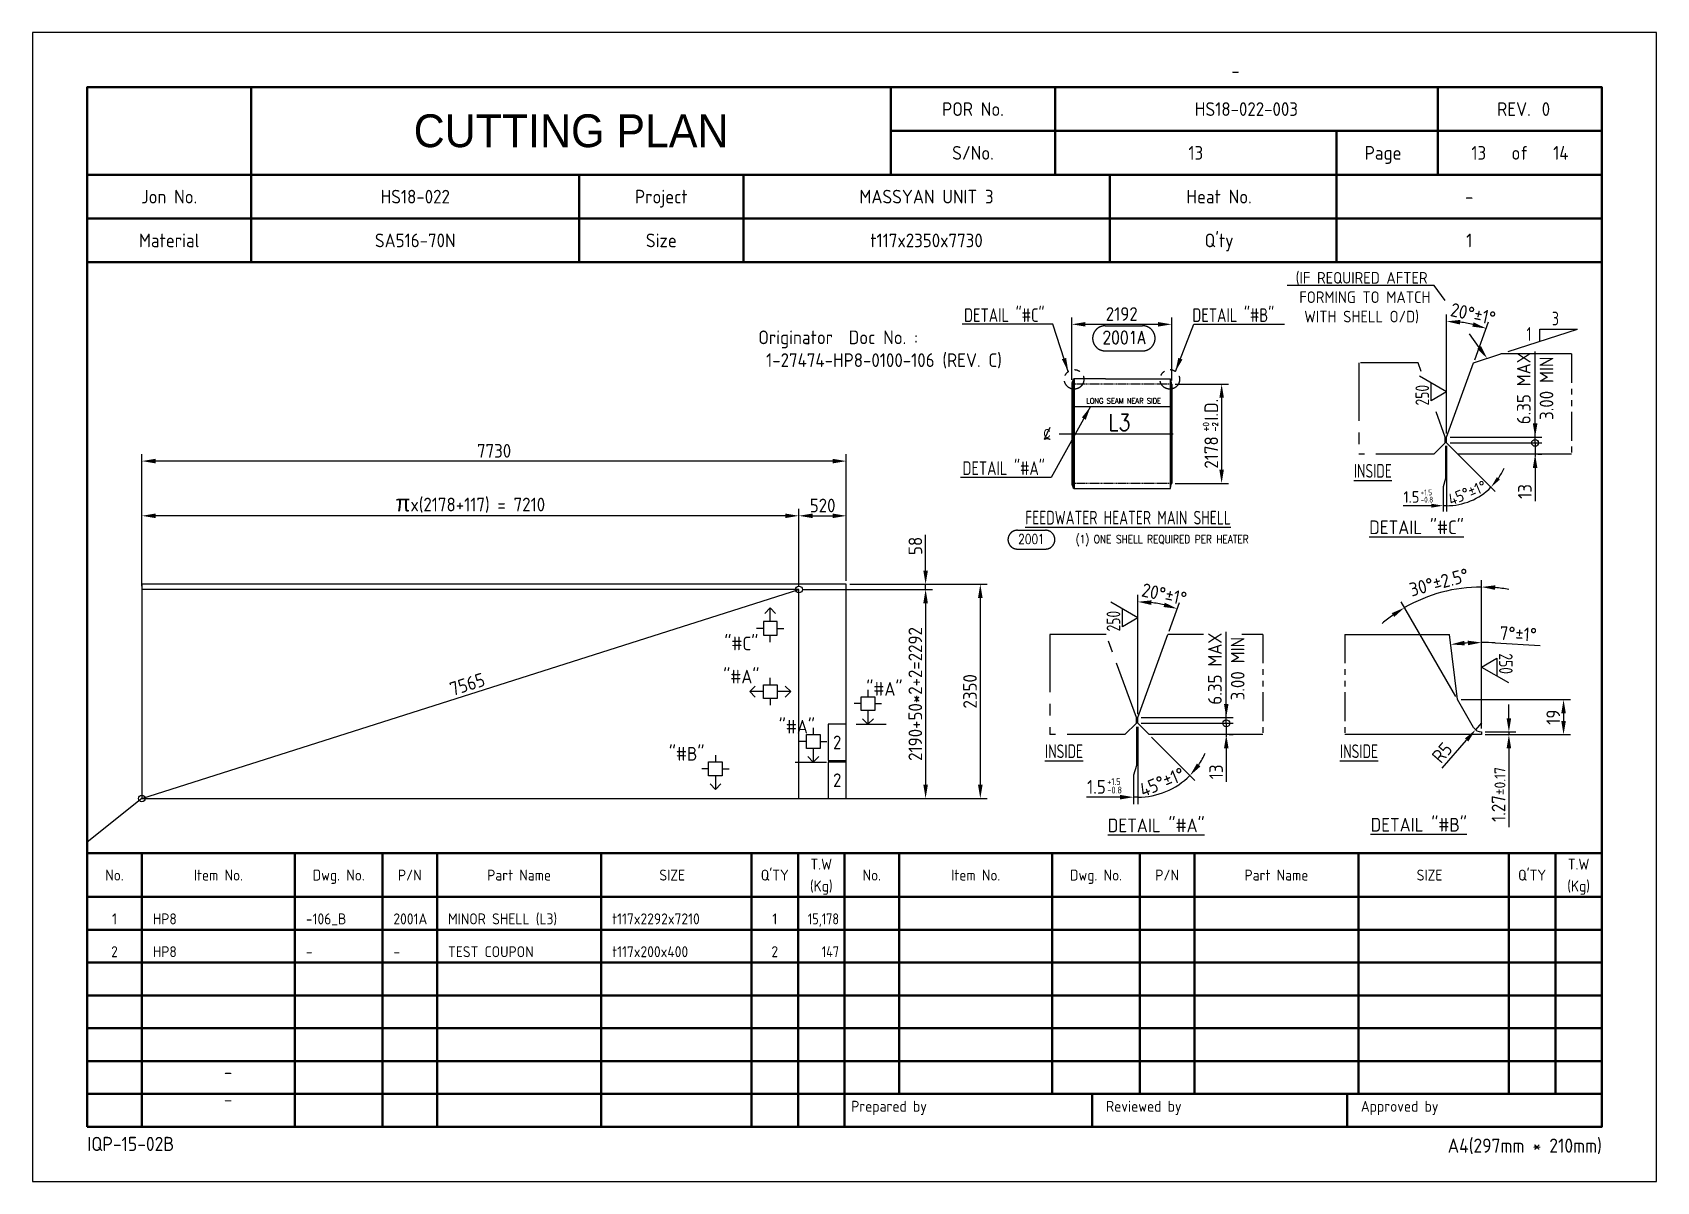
# Model space of a CAD drawing. Header units: millimetres. Extents: x -47360 to 661737, y -45870 to 354580.
# Drawn here: x 40000 to 57820, y 80000 to 92600 of the extents above; entities that cross this region are included whole.
import ezdxf
from ezdxf.enums import TextEntityAlignment as Align

# ---------------------------------------------------------------- set-up
doc = ezdxf.new("R2010")
doc.units = ezdxf.units.MM
doc.header["$LTSCALE"] = 10
for name, pattern in [('CENTER', [2, 1.25, -0.25, 0.25, -0.25]), ('CONT', [1, 1, 0]), ('DASHED', [0.75, 0.5, -0.25]), ('PHANTOM', [63.5, 31.75, -6.35, 6.35, -6.35, 6.35, -6.35])]:
    doc.linetypes.add(name, pattern=pattern)
for name, color, linetype in [('01_1  117x7209.95513998858x2292', 7, 'Continuous'), ('02_2  117x400x200', 7, 'Continuous'), ('11', 2, 'Continuous'), ('12_Ejes principales', 1, 'CENTER'), ('13', 4, 'PHANTOM'), ('14', 3, 'DASHED'), ('15', 7, 'Continuous'), ('GEN-ANN', 7, 'CONT'), ('GEN-TXT', 7, 'CONT'), ('N13_1  117x7730x2350', 7, 'Continuous'), ('T', 2, 'Continuous')]:
    doc.layers.add(name, color=color, linetype=linetype)
doc.layers.add('PAGE', color=9, linetype='Continuous', plot=False)
doc.layers.add('TITLE', color=15, linetype='Continuous', lineweight=40)
doc.styles.add('FRACTION', font='romans.shx', dxfattribs={"bigfont": 'FRACTION.shx'})
doc.styles.add('SIMPLEX', font='romans.shx', dxfattribs={"width": 0.8})
doc.styles.get("Standard").update_dxf_attribs({"font": 'isocp2.shx', "bigfont": 'whgtxt.shx'})
doc.dimstyles.new('ISO-25', dxfattribs={"dimscale": 60, "dimtxt": 2.5, "dimasz": 2.5, "dimexe": 1.25, "dimexo": 0.625, "dimtad": 1, "dimdec": 0, "dimdsep": 46, "dimtxsty": 'Standard', "dimcen": 2.5, "dimclrt": 2, "dimadec": 0, "dimazin": 0, "dimtfac": 1, "dimtdec": 0, "dimtmove": 0, "dimatfit": 3, "dimfxl": 1, "dimarcsym": 0})
doc.dimstyles.new('ISO-25 x2', dxfattribs={"dimscale": 60, "dimtxt": 2.5, "dimasz": 2.5, "dimexe": 1.25, "dimexo": 0.625, "dimtad": 1, "dimdec": 0, "dimlfac": 2, "dimdsep": 46, "dimtxsty": 'Standard', "dimcen": 2.5, "dimclrt": 2, "dimadec": 0, "dimazin": 0, "dimtfac": 1, "dimtdec": 0, "dimtmove": 0, "dimatfit": 3, "dimfxl": 1, "dimarcsym": 0})

# ---------------------------------------------------------------- blocks, each defined once
blk = doc.blocks.new('CP00')
at = {"layer": 'PAGE'}
blk.add_line((20, 70), (10, 62), dxfattribs=at)
blk.add_lwpolyline([(0, 0), (297, 0), (297, 210), (0, 210)], close=True, dxfattribs=at)
at = {"layer": 'TITLE'}
for p, q in [((40, 184), (40, 200)), ((157, 184), (157, 200)), ((10, 184), (287, 184)), ((10, 168), (287, 168)), ((10, 60), (287, 60)), ((148.5, 16), (287, 16))]:
    blk.add_line(p, q, dxfattribs=at)
at = {"layer": 'TITLE', "color": 8}
for p, q in [((187, 184), (187, 200)), ((257, 184), (257, 192)), ((40, 168), (40, 184)), ((130, 168), (130, 184)), ((238.5, 168), (238.5, 184)), ((10, 176), (287, 176)), ((20, 10), (20, 60)), ((48, 10), (48, 60)), ((64, 10), (64, 60)), ((74, 10), (74, 60)), ((104, 10), (104, 60)), ((131.5, 10), (131.5, 60)), ((140, 10), (140, 60)), ((158.5, 16), (158.5, 60)), ((186.5, 16), (186.5, 60)), ((202.5, 16), (202.5, 60)), ((212.5, 16), (212.5, 60)), ((242.5, 16), (242.5, 60)), ((270, 16), (270, 60)), ((278.5, 16), (278.5, 60)), ((10, 52), (287, 52)), ((10, 46), (287, 46)), ((10, 40), (287, 40)), ((10, 34), (287, 34)), ((10, 28), (287, 28)), ((10, 22), (287, 22)), ((10, 16), (148.5, 16)), ((193.8, 16), (193.8, 10)), ((240.4, 16), (240.4, 10))]:
    blk.add_line(p, q, dxfattribs=at)
at = {"layer": 'TITLE', "color": 9}
for p, q in [((257, 192), (257, 200)), ((157, 192), (287, 192)), ((238.5, 184), (238.5, 192)), ((100, 168), (100, 184)), ((197, 168), (197, 184)), ((148.5, 10), (148.5, 60))]:
    blk.add_line(p, q, dxfattribs=at)
at = {"layer": 'TITLE', "color": 15}
blk.add_lwpolyline([(10, 10), (287, 10), (287, 200), (10, 200)], close=True, dxfattribs=at)
at = {"layer": 'PAGE', "color": 2}
blk.add_attdef('ATT_NESTINGPLANNO', text='', height=2.5, dxfattribs=at).set_placement((220, 203), align=Align.MIDDLE_CENTER)
for tag, p in [('ATT_OWNERITEMNO', (35, 7.09)), ('ATT_PARTNAME', (35, 2.09))]:
    blk.add_attdef(tag, text='', height=2.5, dxfattribs=at).set_placement(p, align=Align.MIDDLE_LEFT)
at = {"layer": 'TITLE', "color": 2}
for s, height, p in [('POR No.', 2.5, (172, 196)), ('S/No.', 2.5, (172, 188)), ('Page', 2.5, (247, 188)), ('of', 2.5, (272, 188)), ('Jon No.', 2.5, (25, 180)), ('Project', 2.5, (115, 180)), ('Heat No.', 2.5, (217, 180)), ('-', 2.5, (262.75, 180)), ('Material', 2.5, (25, 172)), ('Size', 2.5, (115, 172)), ("Q'ty", 2.5, (217, 172)), ('No.', 2, (15, 56)), ('Item No.', 2, (34, 56)), ('Dwg. No.', 2, (56, 56)), ('P/N', 2, (69, 56)), ('Part Name', 2, (89, 56)), ('SIZE', 2, (117, 56)), ("Q'TY", 2, (135.75, 56)), ('T.W', 2, (144.25, 58)), ('No.', 2, (153.5, 56)), ('Item No.', 2, (172.5, 56)), ('Dwg. No.', 2, (194.5, 56)), ('P/N', 2, (207.5, 56)), ('Part Name', 2, (227.5, 56)), ('SIZE', 2, (255.5, 56)), ("Q'TY", 2, (274.25, 56)), ('T.W', 2, (282.75, 58)), ('(Kg)', 2, (144.25, 54)), ('(Kg)', 2, (282.75, 54))]:
    blk.add_text(s, height=height, dxfattribs=at).set_placement(p, align=Align.MIDDLE_CENTER)
blk.add_text('REV.', height=2.5, dxfattribs=at).set_placement((274, 196), align=Align.MIDDLE_RIGHT)
blk.add_text('0', height=2.5, dxfattribs=at).set_placement((276, 196), align=Align.MIDDLE_LEFT)
for s, height, p in [('Prepared by', 2, (149.73, 12.75)), ('Reviewed by', 2, (196.33, 12.75)), ('Approved by', 2, (242.93, 12.75)), ('IQP-15-02B', 2.594, (10, 5.57))]:
    blk.add_text(s, height=height, dxfattribs=at).set_placement(p)
blk.add_text('A4(297mm * 210mm)', height=2.5936, dxfattribs=at).set_placement((287, 5.26), align=Align.RIGHT)
at = {"layer": 'TITLE', "color": 3, "insert": (98.5, 192), "char_height": 6, "width": 59.896, "attachment_point": 5}
blk.add_mtext('{\\fHYHeadLine-Medium|b0|i0|c129|p18;CUTTING PLAN}', dxfattribs=at)
at = {"layer": 'TITLE', "color": 2}
for tag, height, p in [('ATT_PORNO', 2.5, (222, 196)), ('ATT_CUTTINGPLANNO', 2.5, (212.75, 188)), ('ATT_PAGENO', 2.5, (264.5, 188)), ('ATT_PAGESUBTOTAL', 2.5, (279.5, 188)), ('ATT_WONO', 2.5, (70, 180)), ('ATT_PROJECT', 2.5, (163.5, 180)), ('ATT_PORWEIGHT', 2, (278.5, 89)), ('ATT_NETWEIGHT', 2, (278.5, 83)), ('ATT_SAVEWEIGHT', 2, (278.5, 77)), ('ATT_SCRAPWEIGHT', 2, (278.5, 71)), ('ATT_CUTTING', 2, (278.5, 65))]:
    blk.add_attdef(tag, text='', height=height, dxfattribs=at).set_placement(p, align=Align.MIDDLE_CENTER)
at = {"layer": 'TITLE', "color": 3}
for tag, p in [('ATT_MATERIAL', (70, 172)), ('ATT_SIZE', (163.5, 172)), ('ATT_QTY', (262.75, 172))]:
    blk.add_attdef(tag, text='', height=2.5, dxfattribs=at).set_placement(p, align=Align.MIDDLE_CENTER)
blk = doc.blocks.new('*D155')
at = {"color": 0, "lineweight": -2, "transparency": 16777216}
for p, q in [((41200, 86529.5), (41200, 87375)), ((48409.95514, 86529.5), (48409.95514, 87375)), ((48259.95514, 87300), (41350, 87300))]:
    blk.add_line(p, q, dxfattribs=at)
at = {"color": 0, "transparency": 16777216}
for points in [[(41350, 87325), (41350, 87275), (41200, 87300)], [(48259.95514, 87325), (48259.95514, 87275), (48409.95514, 87300)]]:
    blk.add_solid(points, dxfattribs=at)
at = {"layer": 'Defpoints', "color": 0, "transparency": 16777216}
for p in [(41200, 87300), (41200, 86492), (48409.95514, 86492)]:
    blk.add_point(p, dxfattribs=at)
at = {"color": 2, "transparency": 16777216, "insert": (44804.97757, 87431.249985), "char_height": 150, "attachment_point": 5}
blk.add_mtext('{\\fGulim|b0|i0|c129|p50;\\H1.2x;π\\Fisocp2,whgtxt|c129;\\H0.83333x;x(2178+117) =} 7210', dxfattribs=at)
blk = doc.blocks.new('*D156')
at = {"color": 0, "lineweight": -2, "transparency": 16777216}
for p, q in [((48410, 86529), (48410, 87375)), ((48930, 86587), (48930, 87375)), ((48560, 87300), (48780, 87300))]:
    blk.add_line(p, q, dxfattribs=at)
at = {"color": 0, "transparency": 16777216}
for points in [[(48560, 87325), (48560, 87275), (48410, 87300)], [(48780, 87325), (48780, 87275), (48930, 87300)]]:
    blk.add_solid(points, dxfattribs=at)
at = {"layer": 'Defpoints', "color": 0, "transparency": 16777216}
for p in [(48930, 87300), (48410, 86492), (48930, 86550)]:
    blk.add_point(p, dxfattribs=at)
at = {"color": 2, "transparency": 16777216, "insert": (48670, 87413), "char_height": 150, "attachment_point": 5}
blk.add_mtext('520', dxfattribs=at)
blk = doc.blocks.new('*D157')
at = {"color": 0, "lineweight": -2, "transparency": 16777216}
for p, q in [((41200, 86587.5), (41200, 87975)), ((48780, 87900), (41350, 87900)), ((48930, 86587.5), (48930, 87975))]:
    blk.add_line(p, q, dxfattribs=at)
at = {"color": 0, "transparency": 16777216}
for points in [[(41350, 87925), (41350, 87875), (41200, 87900)], [(48780, 87925), (48780, 87875), (48930, 87900)]]:
    blk.add_solid(points, dxfattribs=at)
at = {"layer": 'Defpoints', "color": 0, "transparency": 16777216}
for p in [(41200, 87900), (41200, 86550), (48930, 86550)]:
    blk.add_point(p, dxfattribs=at)
at = {"color": 2, "transparency": 16777216, "insert": (45065, 88012.5), "char_height": 150, "attachment_point": 5}
blk.add_mtext('7730', dxfattribs=at)
blk = doc.blocks.new('*D158')
at = {"color": 0, "lineweight": -2, "transparency": 16777216}
for p, q in [((48447, 86492), (49875, 86492)), ((49800, 86342), (49800, 84350)), ((48447, 84200), (49875, 84200))]:
    blk.add_line(p, q, dxfattribs=at)
at = {"color": 0, "transparency": 16777216}
for points in [[(49775, 86342), (49825, 86342), (49800, 86492)], [(49775, 84350), (49825, 84350), (49800, 84200)]]:
    blk.add_solid(points, dxfattribs=at)
at = {"layer": 'Defpoints', "color": 0, "transparency": 16777216}
for p in [(48410, 86492), (48410, 84200), (49800, 84200)]:
    blk.add_point(p, dxfattribs=at)
at = {"color": 2, "transparency": 16777216, "insert": (49687, 85346), "char_height": 150, "attachment_point": 5, "rotation": 90}
blk.add_mtext('2190+50*2+2=2292', dxfattribs=at)
blk = doc.blocks.new('*D159')
at = {"color": 0, "lineweight": -2, "transparency": 16777216}
for p, q in [((49800, 86700), (49800, 87090)), ((48447.45514, 86492), (49875, 86492)), ((48967.5, 86550), (49875, 86550)), ((49800, 86492), (49800, 86550)), ((49800, 86342), (49800, 86192))]:
    blk.add_line(p, q, dxfattribs=at)
at = {"color": 0, "transparency": 16777216}
for points in [[(49775, 86700), (49825, 86700), (49800, 86550)], [(49775, 86342), (49825, 86342), (49800, 86492)]]:
    blk.add_solid(points, dxfattribs=at)
at = {"layer": 'Defpoints', "color": 0, "transparency": 16777216}
for p in [(48409.95514, 86492), (48930, 86550), (49800, 86550)]:
    blk.add_point(p, dxfattribs=at)
at = {"color": 2, "transparency": 16777216, "insert": (49687.5, 86970), "char_height": 150, "attachment_point": 5, "rotation": 90}
blk.add_mtext('58', dxfattribs=at)
blk = doc.blocks.new('*D160')
at = {"color": 0, "lineweight": -2, "transparency": 16777216}
for p, q in [((48968, 86550), (50475, 86550)), ((50400, 86400), (50400, 84350)), ((48968, 84200), (50475, 84200))]:
    blk.add_line(p, q, dxfattribs=at)
at = {"color": 0, "transparency": 16777216}
for points in [[(50375, 86400), (50425, 86400), (50400, 86550)], [(50375, 84350), (50425, 84350), (50400, 84200)]]:
    blk.add_solid(points, dxfattribs=at)
at = {"layer": 'Defpoints', "color": 0, "transparency": 16777216}
for p in [(48930, 86550), (48930, 84200), (50400, 84200)]:
    blk.add_point(p, dxfattribs=at)
at = {"color": 2, "transparency": 16777216, "insert": (50287, 85375), "char_height": 150, "attachment_point": 5, "rotation": 90}
blk.add_mtext('2350', dxfattribs=at)
blk = doc.blocks.new('_Small')
at = {"color": 0, "linetype": 'ByBlock', "lineweight": -2}
blk.add_circle((0, 0), 0.25, dxfattribs=at)
blk = doc.blocks.new('*D166')
at = {"color": 0, "lineweight": -2, "transparency": 16777216}
blk.add_line((41200, 84200), (48410, 86492), dxfattribs=at)
at = {"layer": 'Defpoints', "color": 0, "transparency": 16777216}
for p in [(48410, 86492), (48410, 86492), (41200, 84200)]:
    blk.add_point(p, dxfattribs=at)
at = {"color": 0, "lineweight": -2, "transparency": 16777216, "xscale": 150, "yscale": 150, "zscale": 150}
for p, rotation in [((48410, 86492), 17.63513756805409), ((41200, 84200), 197.6351375680541)]:
    blk.add_blockref('_Small', p, dxfattribs=dict(at, rotation=rotation))
at = {"color": 2, "transparency": 16777216, "insert": (44771, 85453), "char_height": 150, "attachment_point": 5, "rotation": 17.6351}
blk.add_mtext('7565', dxfattribs=at)
blk = doc.blocks.new('*D253')
at = {"color": 0, "lineweight": -2, "transparency": 16777216}
for p, q in [((51404, 88792), (51404, 89475)), ((52500, 88783), (52500, 89475)), ((51554, 89400), (52350, 89400))]:
    blk.add_line(p, q, dxfattribs=at)
at = {"color": 0, "transparency": 16777216}
for points in [[(51554, 89425), (51554, 89375), (51404, 89400)], [(52350, 89425), (52350, 89375), (52500, 89400)]]:
    blk.add_solid(points, dxfattribs=at)
at = {"layer": 'Defpoints', "color": 0, "transparency": 16777216}
for p in [(52500, 89400), (51404, 88754), (52500, 88745)]:
    blk.add_point(p, dxfattribs=at)
at = {"color": 2, "transparency": 16777216, "insert": (51952, 89513), "char_height": 150, "attachment_point": 5}
blk.add_mtext('2192', dxfattribs=at)
blk = doc.blocks.new('*D255')
at = {"color": 0, "lineweight": -2, "transparency": 16777216}
for p, q in [((52538, 88744), (53123, 88744)), ((53048, 88594), (53048, 87806)), ((52538, 87656), (53123, 87656))]:
    blk.add_line(p, q, dxfattribs=at)
at = {"color": 0, "transparency": 16777216}
for points in [[(53023, 88594), (53073, 88594), (53048, 88744)], [(53023, 87806), (53073, 87806), (53048, 87656)]]:
    blk.add_solid(points, dxfattribs=at)
at = {"layer": 'Defpoints', "color": 0, "transparency": 16777216}
for p in [(52500, 88744), (52500, 87656), (53048, 87656)]:
    blk.add_point(p, dxfattribs=at)
at = {"color": 2, "transparency": 16777216, "insert": (52935, 88200), "char_height": 150, "attachment_point": 5, "rotation": 90}
blk.add_mtext('2178  I.D.', dxfattribs=at)
blk = doc.blocks.new('$PNBR')
at = {"layer": 'GEN-ANN', "color": 7, "linetype": 'CONT'}
for p, q in [((0.125, 0.125), (0.5, 0.125)), ((0.125, -0.125), (0.5, -0.125))]:
    blk.add_line(p, q, dxfattribs=at)
for centre, start, end in [((0.125, 0), 90, 270), ((0.5, 0), 270, 90)]:
    blk.add_arc(centre, 0.125, start, end, dxfattribs=at)
at = {"layer": 'GEN-ANN', "color": 7, "linetype": 'CONT', "style": 'FRACTION'}
blk.add_attdef('PNB', text='', height=0.0938, dxfattribs=at).set_placement((0.313, -0.046), align=Align.CENTER)
blk = doc.blocks.new('$CL')
at = {"layer": 'GEN-TXT', "color": 2, "linetype": 'CONT'}
blk.add_line((0.031, 0.069), (-0.031, -0.069), dxfattribs=at)
blk.add_arc((0.003, -0.131), 0.0703, 61.7604, 118.2396, dxfattribs=at)
at = {"layer": 'GEN-TXT', "color": 2, "linetype": 'CONT', "style": 'FRACTION'}
blk.add_text('C', height=0.0938, dxfattribs=at).set_placement((0, 0), align=Align.MIDDLE)
blk = doc.blocks.new('*D267')
at = {"color": 0, "lineweight": -2, "transparency": 16777216}
for p, q in [((56200, 85080), (56200, 85230)), ((55938, 84930), (56275, 84930)), ((55938, 84900), (56275, 84900)), ((56200, 84930), (56200, 84900)), ((56200, 84750), (56200, 83887))]:
    blk.add_line(p, q, dxfattribs=at)
at = {"color": 0, "transparency": 16777216}
for points in [[(56175, 85080), (56225, 85080), (56200, 84930)], [(56175, 84750), (56225, 84750), (56200, 84900)]]:
    blk.add_solid(points, dxfattribs=at)
at = {"layer": 'Defpoints', "color": 0, "transparency": 16777216}
for p in [(55900, 84930), (55900, 84900), (56200, 84900)]:
    blk.add_point(p, dxfattribs=at)
at = {"color": 2, "transparency": 16777216, "insert": (56087, 84244), "char_height": 150, "attachment_point": 5, "rotation": 90}
blk.add_mtext('1.27{\\H0.8x;%%P0.17}', dxfattribs=at)
blk = doc.blocks.new('*D268')
at = {"color": 0, "lineweight": -2, "transparency": 16777216}
for p, q in [((55675, 85285), (56875, 85285)), ((56800, 85135), (56800, 85050)), ((55938, 84900), (56875, 84900))]:
    blk.add_line(p, q, dxfattribs=at)
at = {"color": 0, "transparency": 16777216}
for points in [[(56775, 85135), (56825, 85135), (56800, 85285)], [(56775, 85050), (56825, 85050), (56800, 84900)]]:
    blk.add_solid(points, dxfattribs=at)
at = {"layer": 'Defpoints', "color": 0, "transparency": 16777216}
for p in [(55638, 85285), (55900, 84900), (56800, 84900)]:
    blk.add_point(p, dxfattribs=at)
at = {"color": 2, "transparency": 16777216, "insert": (56687, 85092), "char_height": 150, "attachment_point": 5, "rotation": 90}
blk.add_mtext('19', dxfattribs=at)
blk = doc.blocks.new('*D269')
at = {"color": 0, "lineweight": -2, "transparency": 16777216}
for p, q in [((55900, 84968), (55900, 85985)), ((56050, 85906), (56544, 85879))]:
    blk.add_line(p, q, dxfattribs=at)
for start, end in [(93.1105, 93.8895), (86.8895, 90)]:
    blk.add_arc((55900, 83147), 2763, start, end, dxfattribs=at)
at = {"color": 0, "transparency": 16777216}
for points in [[(55715, 85879), (55710, 85929), (55563, 85890)], [(55749, 85931), (55751, 85881), (55900, 85910)]]:
    blk.add_solid(points, dxfattribs=at)
at = {"layer": 'Defpoints', "color": 0, "transparency": 16777216}
for p in [(55550, 86000), (55675, 85901), (55638, 85285), (55900, 84930), (55900, 84900)]:
    blk.add_point(p, dxfattribs=at)
at = {"color": 2, "transparency": 16777216, "insert": (56303, 86005), "char_height": 150, "attachment_point": 5, "rotation": 356.8895}
blk.add_mtext('7°%%P1%%D', dxfattribs=at)
blk = doc.blocks.new('*D270')
at = {"color": 0, "lineweight": -2, "transparency": 16777216}
for p, q in [((55900, 84968), (55900, 86594)), ((55619, 85317), (55018, 86358))]:
    blk.add_line(p, q, dxfattribs=at)
for start, end in [(90, 120), (79.8224, 84.9112), (125.0888, 130.1776)]:
    blk.add_arc((55900, 84830), 1689, start, end, dxfattribs=at)
at = {"color": 0, "transparency": 16777216}
for points in [[(56049, 86488), (56051, 86538), (55900, 86519)], [(54915, 86233), (54942, 86191), (55055, 86293)]]:
    blk.add_solid(points, dxfattribs=at)
at = {"layer": 'Defpoints', "color": 0, "transparency": 16777216}
for p in [(55607, 86494), (55638, 85285), (55813, 84980), (55900, 84930), (55900, 84900)]:
    blk.add_point(p, dxfattribs=at)
at = {"color": 2, "transparency": 16777216, "insert": (55434, 86571), "char_height": 150, "attachment_point": 5, "rotation": 15}
blk.add_mtext('30°%%P2.5%%D', dxfattribs=at)
blk = doc.blocks.new('*D263')
at = {"color": 0, "lineweight": -2, "transparency": 16777216}
for p, q in [((55900, 85030), (55834, 84954)), ((55467, 84531), (55736, 84841))]:
    blk.add_line(p, q, dxfattribs=at)
at = {"color": 0, "transparency": 16777216}
blk.add_solid([(55717, 84858), (55755, 84825), (55834, 84954)], dxfattribs=at)
at = {"layer": 'Defpoints', "color": 0, "transparency": 16777216}
for p in [(55900, 85030), (55834, 84954)]:
    blk.add_point(p, dxfattribs=at)
at = {"color": 2, "transparency": 16777216, "insert": (55467, 84703), "char_height": 150, "attachment_point": 5, "rotation": 49.0598}
blk.add_mtext('R5', dxfattribs=at)
blk = doc.blocks.new('*D264')
at = {"color": 0, "lineweight": -2, "transparency": 16777216}
for p, q in [((53099, 85238), (53099, 85388)), ((52165, 85088), (53174, 85088)), ((52165, 85025), (53174, 85025)), ((53099, 85025), (53099, 85088)), ((53099, 85025), (53099, 84875))]:
    blk.add_line(p, q, dxfattribs=at)
at = {"color": 0, "transparency": 16777216}
blk.add_solid([(53074, 85238), (53124, 85238), (53099, 85088)], dxfattribs=at)
at = {"layer": 'Defpoints', "color": 0, "transparency": 16777216}
for p in [(52127, 85088), (52127, 85025), (53099, 85088)]:
    blk.add_point(p, dxfattribs=at)
at = {"color": 0, "lineweight": -2, "transparency": 16777216, "xscale": 150, "yscale": 150, "zscale": 150, "rotation": 90}
blk.add_blockref('_Small', (53099, 85025), dxfattribs=at)
blk = doc.blocks.new('*D271')
at = {"color": 0, "lineweight": -2, "transparency": 16777216}
for p, q in [((52165, 85025), (53174, 85025)), ((53099, 85025), (53099, 85175)), ((53099, 85025), (53099, 84900)), ((53129, 84900), (53174, 84900)), ((53099, 84750), (53099, 84384))]:
    blk.add_line(p, q, dxfattribs=at)
at = {"color": 0, "transparency": 16777216}
blk.add_solid([(53074, 84750), (53124, 84750), (53099, 84900)], dxfattribs=at)
at = {"layer": 'Defpoints', "color": 0, "transparency": 16777216}
for p in [(52127, 85025), (53092, 84900), (53099, 84900)]:
    blk.add_point(p, dxfattribs=at)
at = {"color": 2, "transparency": 16777216, "insert": (52987, 84492), "char_height": 150, "attachment_point": 5, "rotation": 90}
blk.add_mtext('13', dxfattribs=at)
blk = doc.blocks.new('_None')
blk = doc.blocks.new('*D272')
at = {"color": 0, "lineweight": -2, "transparency": 16777216}
for p, q in [((52127, 85126), (52127, 86432)), ((52472, 86035), (52587, 86351))]:
    blk.add_line(p, q, dxfattribs=at)
blk.add_arc((52127, 85088), 1269, 76.7786, 83.2214, dxfattribs=at)
at = {"color": 0, "transparency": 16777216}
for points in [[(52276, 86323), (52279, 86373), (52127, 86357)], [(52425, 86347), (52410, 86300), (52561, 86281)]]:
    blk.add_solid(points, dxfattribs=at)
at = {"layer": 'Defpoints', "color": 0, "transparency": 16777216}
for p in [(52275, 86349), (52459, 86000), (52127, 85088), (52127, 85088), (52127, 85025)]:
    blk.add_point(p, dxfattribs=at)
at = {"color": 2, "transparency": 16777216, "insert": (52419, 86439), "char_height": 150, "attachment_point": 5, "rotation": 347.8243}
blk.add_mtext('20°%%P1%%D', dxfattribs=at)
blk = doc.blocks.new('*D262')
at = {"color": 0, "lineweight": -2, "transparency": 16777216}
for p, q in [((56488, 88313), (56488, 88463)), ((55554, 88163), (56563, 88163)), ((55554, 88100), (56563, 88100)), ((56488, 88100), (56488, 88163)), ((56488, 88100), (56488, 87950))]:
    blk.add_line(p, q, dxfattribs=at)
at = {"color": 0, "transparency": 16777216}
blk.add_solid([(56463, 88313), (56513, 88313), (56488, 88163)], dxfattribs=at)
at = {"layer": 'Defpoints', "color": 0, "transparency": 16777216}
for p in [(55516, 88163), (55516, 88100), (56488, 88163)]:
    blk.add_point(p, dxfattribs=at)
at = {"color": 0, "lineweight": -2, "transparency": 16777216, "xscale": 150, "yscale": 150, "zscale": 150, "rotation": 90}
blk.add_blockref('_Small', (56488, 88100), dxfattribs=at)
blk = doc.blocks.new('*D265')
at = {"color": 0, "lineweight": -2, "transparency": 16777216}
for p, q in [((56488, 88100), (56488, 88250)), ((55554, 88100), (56563, 88100)), ((56488, 88100), (56488, 87975)), ((56518, 87975), (56563, 87975)), ((56488, 87825), (56488, 87459))]:
    blk.add_line(p, q, dxfattribs=at)
at = {"color": 0, "transparency": 16777216}
blk.add_solid([(56463, 87825), (56513, 87825), (56488, 87975)], dxfattribs=at)
at = {"layer": 'Defpoints', "color": 0, "transparency": 16777216}
for p in [(55516, 88100), (56480, 87975), (56488, 87975)]:
    blk.add_point(p, dxfattribs=at)
at = {"color": 2, "transparency": 16777216, "insert": (56375, 87567), "char_height": 150, "attachment_point": 5, "rotation": 90}
blk.add_mtext('13', dxfattribs=at)
blk = doc.blocks.new('*D266')
at = {"color": 0, "lineweight": -2, "transparency": 16777216}
for p, q in [((55516, 88201), (55516, 89507)), ((55825, 89011), (55976, 89426))]:
    blk.add_line(p, q, dxfattribs=at)
blk.add_arc((55516, 88163), 1269, 76.7786, 83.2214, dxfattribs=at)
at = {"color": 0, "transparency": 16777216}
for points in [[(55664, 89398), (55667, 89448), (55516, 89432)], [(55813, 89422), (55799, 89374), (55950, 89355)]]:
    blk.add_solid(points, dxfattribs=at)
at = {"layer": 'Defpoints', "color": 0, "transparency": 16777216}
for p in [(55663, 89423), (55812, 88976), (55516, 88163), (55516, 88163), (55516, 88100)]:
    blk.add_point(p, dxfattribs=at)
at = {"color": 2, "transparency": 16777216, "insert": (55807, 89513), "char_height": 150, "attachment_point": 5, "rotation": 347.8243}
blk.add_mtext('20°%%P1%%D', dxfattribs=at)

msp = doc.modelspace()

# ---------------------------------------------------------------- linework, layer by layer
for p, q in [((56487.89, 88463.27), (56487.89, 89103.52)), ((55503.33, 88067.89), (55503.33, 87707.56)), ((55516.08, 88067.89), (55516.08, 87347.23)), ((55644.87, 87970.98), (56048.21, 87567.64)), ((55503.33, 87707.56), (55477.83, 87616.61)), ((55477.83, 87616.61), (55477.83, 87347.23)), ((55350.33, 87410.98), (55039.05, 87410.98)), ((55516.08, 87410.98), (55477.83, 87410.98)), ((53099.2, 85388.5), (53099.2, 86028.75)), ((49037.97, 85015), (49367.73, 85015)), ((52112.39, 84987.5), (52112.39, 84563.58)), ((52127.39, 84987.5), (52127.39, 84139.66)), ((52278.91, 84873.48), (52753.43, 84398.97)), ((48367.27, 84600), (48712.55, 84600)), ((52112.39, 84563.58), (52082.39, 84456.58)), ((52082.39, 84456.58), (52082.39, 84139.66)), ((51932.39, 84214.66), (51566.18, 84214.66)), ((52127.39, 84214.66), (52082.39, 84214.66))]:
    msp.add_line(p, q)
for points in [[(55500.13, 89660.57), (55380.96, 89824.48), (53765.65, 89824.48)], [(55873.73, 89146.73), (55766.49, 89294.22)]]:
    msp.add_lwpolyline(points)
for centre, radius, start, end in [((55516.08, 88099.77), 688.79, 325.621043, 336.242086), ((55516.08, 88099.77), 688.79, 270, 315), ((52127.39, 85025), 810.34, 325.621043, 336.242086), ((52127.39, 85025), 810.34, 270, 315)]:
    msp.add_arc(centre, radius, start, end)
for points in [[(55893.95, 89161.43), (55961.94, 89025.4), (55853.51, 89132.02)], [(56100.91, 87697.26), (56068.2, 87724.4), (56003.13, 87612.72)], [(55350.33, 87432.23), (55350.33, 87389.73), (55477.83, 87410.98)], [(52815.42, 84551.46), (52776.95, 84583.39), (52700.39, 84452)], [(51932.39, 84239.66), (51932.39, 84189.66), (52082.39, 84214.66)]]:
    msp.add_solid(points)
at = {"layer": '01_1  117x7209.95513998858x2292'}
msp.add_lwpolyline([(48409.96, 84200), (48409.96, 86492), (41200, 86492), (41200, 84200)], close=True, dxfattribs=at)
at = {"layer": '02_2  117x400x200'}
for points in [[(48930, 85015), (48730, 85015), (48730, 84615), (48930, 84615)], [(48930, 84600), (48730, 84600), (48730, 84200), (48930, 84200)]]:
    msp.add_lwpolyline(points, close=True, dxfattribs=at)
at = {"layer": '11', "color": 3}
for p, q in [((55516.08, 88163.27), (55811.91, 88976.04)), ((55811.91, 88976.04), (56111.98, 89074.77)), ((56888.69, 89074.77), (56111.98, 89074.77)), ((51418.61, 88794.5), (51418.61, 87605.5)), ((51431.6, 88802), (51431.6, 87598)), ((52487.54, 87598), (52487.54, 88802)), ((52493.44, 88754), (52493.44, 87646)), ((52500, 88744.5), (52500, 87655.5)), ((51403.87, 88497.25), (52500, 88497.25)), ((55516.08, 88099.77), (55516.08, 88163.27)), ((55641.08, 87974.77), (55516.08, 88099.77)), ((56888.69, 87974.77), (55641.08, 87974.77)), ((52127.39, 85088.5), (52459.15, 86000)), ((52850.72, 86000), (52459.15, 86000)), ((53500, 86000), (53268.46, 86000)), ((54400, 86000), (55549.7, 86000)), ((55637.54, 85284.6), (55549.7, 86000)), ((55813.4, 84980), (55637.54, 85284.6)), ((52127.39, 85025), (52127.39, 85088.5)), ((52252.39, 84900), (52127.39, 85025)), ((53500, 84900), (52252.39, 84900)), ((55900, 84900), (54400, 84900)), ((55900, 84930), (55900, 84900)), ((55900, 84930), (55900, 84900)), ((55900, 84930), (55900, 84900))]:
    msp.add_line(p, q, dxfattribs=at)
for points in [[(51773.37, 88802), (51431.6, 88802), (51418.61, 88794.5), (51403.87, 88754.03), (51403.87, 87645.97), (51418.61, 87605.5), (51431.6, 87598)], [(51773.37, 88802), (52487.54, 88802), (52493.44, 88754), (52497.83, 88746.38)], [(52500, 88745.13), (52500, 88744.5), (52500, 88744.5), (52500, 88744.5)], [(51431.6, 87598), (52487.54, 87598), (52493.44, 87646), (52497.83, 87653.62)]]:
    msp.add_lwpolyline(points, dxfattribs=at)
at = {"layer": '11', "ltscale": 50}
msp.add_lwpolyline([(52500, 87654.87), (52500, 87655.5), (52500, 87655.5), (52500, 87655.5)], dxfattribs=at)
at = {"layer": '11', "color": 3}
for centre, radius in [((52500, 88747.63), 2.5), ((55900, 85030), 100)]:
    msp.add_arc(centre, radius, 210, 270, dxfattribs=at)
at = {"layer": '11', "ltscale": 50}
msp.add_arc((52500, 87652.37), 2.5, 90, 150, dxfattribs=at)
at = {"layer": '12_Ejes principales', "ltscale": 100}
msp.add_line((51266.98, 88200), (52636.89, 88200), dxfattribs=at)
at = {"layer": '13', "ltscale": 2}
for p, q in [((55205.26, 88976.04), (54551.82, 88976.04)), ((54551.82, 88976.04), (54551.82, 87974.77)), ((55238.98, 88883.39), (55205.26, 88976.04)), ((55501.08, 88163.27), (55400.92, 88438.47)), ((55376.08, 87974.77), (55501.08, 88099.77)), ((55376.08, 87974.77), (54551.82, 87974.77)), ((51780.64, 86000), (51163.13, 86000)), ((51163.13, 86000), (51163.13, 84900)), ((52112.39, 85088.5), (51780.64, 86000)), ((51987.39, 84900), (52112.39, 85025)), ((51987.39, 84900), (51163.13, 84900))]:
    msp.add_line(p, q, dxfattribs=at)
at = {"layer": '13'}
for p, q in [((56888.69, 89074.77), (56888.69, 87974.77)), ((55501.08, 88099.77), (55501.08, 88163.27)), ((53500, 86000), (53500, 84900)), ((54400, 86000), (54400, 84900)), ((52112.39, 85025), (52112.39, 85088.5))]:
    msp.add_line(p, q, dxfattribs=at)
for centre in [(51429.34, 88796.01), (52479.7, 88796.01)]:
    msp.add_circle(centre, 107.08, dxfattribs=at)
at = {"layer": '14', "color": 6, "ltscale": 2}
for points in [[(52500, 88744.5), (51403.87, 88744.5)], [(52500, 87655.5), (51410.22, 87655.5), (51403.87, 87649.15)]]:
    msp.add_lwpolyline(points, dxfattribs=at)
at = {"layer": '15'}
for p, q in [((51194.36, 89400), (50199.6, 89400)), ((52741.62, 89400), (53736.38, 89400)), ((56191.28, 89100.05), (56954.46, 89348.02)), ((56540.81, 89348.02), (56954.46, 89348.02)), ((56540.81, 89213.62), (56540.81, 89348.02)), ((55516.08, 88659.35), (55220.88, 88829.78)), ((55347.28, 88561.89), (55347.28, 88756.8)), ((55516.08, 88659.35), (55347.28, 88561.89)), ((52127.39, 86181.37), (51832.2, 86351.8)), ((51958.59, 86083.91), (51958.59, 86278.83)), ((52127.39, 86181.37), (51958.59, 86083.91)), ((55900, 85641.79), (56068.8, 85739.24)), ((56068.8, 85739.24), (56068.8, 85544.33)), ((55900, 85641.79), (56195.2, 85471.35))]:
    msp.add_line(p, q, dxfattribs=at)
at = {"layer": 'N13_1  117x7730x2350', "color": 3}
msp.add_lwpolyline([(48930, 84200), (48930, 86550), (41200, 86550), (41200, 84200)], close=True, dxfattribs=at)
at = {"layer": 'T'}
for p, q in [((48094.45, 86139.61), (48094.45, 86289.61)), ((48019.45, 86064.61), (47944.45, 86064.61)), ((48094.45, 85914.61), (48094.45, 85989.61)), ((48169.45, 86064.61), (48244.45, 86064.61)), ((48019.45, 85371.93), (47869.45, 85371.93)), ((48094.45, 85446.93), (48094.45, 85521.93)), ((48319.45, 85371.93), (48169.45, 85371.93)), ((49167.62, 85390), (49167.62, 85315)), ((48094.45, 85296.93), (48094.45, 85221.93)), ((49092.62, 85240), (49017.62, 85240)), ((49242.62, 85240), (49317.62, 85240)), ((49167.62, 85165), (49167.62, 85015)), ((48492.38, 84825), (48417.38, 84825)), ((48567.38, 84975), (48567.38, 84900)), ((48642.38, 84825), (48717.38, 84825)), ((47494.45, 84675.33), (47494.45, 84600.33)), ((48567.38, 84750), (48567.38, 84600)), ((47419.45, 84525.33), (47344.45, 84525.33)), ((47569.45, 84525.33), (47644.45, 84525.33)), ((47494.45, 84450.33), (47494.45, 84300.33))]:
    msp.add_line(p, q, dxfattribs=at)
for points in [[(48034.45, 86229.61), (48094.45, 86289.61), (48154.45, 86229.61)], [(47929.45, 85431.93), (47869.45, 85371.93), (47929.45, 85311.93)], [(48259.45, 85431.93), (48319.45, 85371.93), (48259.45, 85311.93)], [(49107.62, 85075), (49167.62, 85015), (49227.62, 85075)], [(48507.38, 84660), (48567.38, 84600), (48627.38, 84660)], [(47434.45, 84360.33), (47494.45, 84300.33), (47554.45, 84360.33)]]:
    msp.add_lwpolyline(points, dxfattribs=at)
for points in [[(48019.45, 85989.61), (48169.45, 85989.61), (48169.45, 86139.61), (48019.45, 86139.61)], [(48169.45, 85446.93), (48169.45, 85296.93), (48019.45, 85296.93), (48019.45, 85446.93)], [(49092.62, 85315), (49242.62, 85315), (49242.62, 85165), (49092.62, 85165)], [(48492.38, 84900), (48642.38, 84900), (48642.38, 84750), (48492.38, 84750)], [(47419.45, 84600.33), (47569.45, 84600.33), (47569.45, 84450.33), (47419.45, 84450.33)]]:
    msp.add_lwpolyline(points, close=True, dxfattribs=at)

# ---------------------------------------------------------------- block references
ref = msp.add_blockref('CP00', (40000, 80000), dxfattribs=dict(xscale=60, yscale=60, zscale=60))
ref.add_attrib('ATT_WONO', 'HS18-022', dxfattribs={"layer": 'TITLE', "color": 2, "height": 150}).set_placement((44200, 90800), align=Align.MIDDLE_CENTER)
ref.add_attrib('ATT_PROJECT', 'MASSYAN UNIT 3', dxfattribs={"layer": 'TITLE', "color": 2, "height": 150}).set_placement((49810, 90800), align=Align.MIDDLE_CENTER)
ref.add_attrib('ATT_PORNO', 'HS18-022-003', dxfattribs={"layer": 'TITLE', "color": 2, "height": 150}).set_placement((53320, 91760), align=Align.MIDDLE_CENTER)
ref.add_attrib('ATT_OWNERITEMNO', '-', dxfattribs={"layer": 'PAGE', "color": 2, "height": 150}).set_placement((42100, 81200), align=Align.MIDDLE_LEFT)
ref.add_attrib('ATT_PARTNAME', '-', dxfattribs={"layer": 'PAGE', "color": 2, "height": 150}).set_placement((42100, 80900), align=Align.MIDDLE_LEFT)
ref.add_attrib('ATT_MATERIAL', 'SA516-70N', dxfattribs={"layer": 'TITLE', "color": 3, "height": 150}).set_placement((44200, 90320), align=Align.MIDDLE_CENTER)
ref.add_attrib('ATT_SIZE', 't117x2350x7730', dxfattribs={"layer": 'TITLE', "color": 3, "height": 150}).set_placement((49810, 90320), align=Align.MIDDLE_CENTER)
ref.add_attrib('ATT_QTY', '1', dxfattribs={"layer": 'TITLE', "color": 3, "height": 150}).set_placement((55765, 90320), align=Align.MIDDLE_CENTER)
ref.add_attrib('ATT_NESTINGPLANNO', '-', dxfattribs={"layer": 'PAGE', "color": 2, "height": 150}).set_placement((53200, 92180), align=Align.MIDDLE_CENTER)
ref.add_attrib('ATT_CUTTINGPLANNO', '13', dxfattribs={"layer": 'TITLE', "color": 2, "height": 150}).set_placement((52765, 91280), align=Align.MIDDLE_CENTER)
ref.add_attrib('ATT_PAGENO', '13', dxfattribs={"layer": 'TITLE', "color": 2, "height": 150}).set_placement((55870, 91280), align=Align.MIDDLE_CENTER)
ref.add_attrib('ATT_PAGESUBTOTAL', '14', dxfattribs={"layer": 'TITLE', "color": 2, "height": 150}).set_placement((56770, 91280), align=Align.MIDDLE_CENTER)
at = {"layer": '15'}
ref = msp.add_blockref('$PNBR', (51632.56, 89246.2), dxfattribs=dict(at, xscale=1097.595137828686, yscale=1097.595137828686, zscale=1097.595137828686))
ref.add_attrib('PNB', '2001A', dxfattribs={"layer": '11', "color": 3, "height": 140, "style": 'FRACTION', "width": 0.8}).set_placement((51975.56, 89185.38), align=Align.CENTER)
at = {"layer": '15', "xscale": 959.9999999999998, "yscale": 959.9999999999998, "zscale": 959.9999999999998}
msp.add_blockref('$CL', (51131.98, 88202.46), dxfattribs=at)
at = {"layer": '15'}
ref = msp.add_blockref('$PNBR', (50703.84, 87038.56, -70960545.69), dxfattribs=dict(at, xscale=823.1963533715145, yscale=823.196353371512, zscale=823.196353371513))
ref.add_attrib('PNB', '2001', dxfattribs={"layer": '11', "height": 105, "style": 'FRACTION', "width": 0.8}).set_placement((50961.09, 86992.94, -70960545.69), align=Align.CENTER)

# ---------------------------------------------------------------- texts
at = {"color": 2}
for s, height, width, p in [('DETAIL "#C"', 150, 0.85, (50221.69, 89425.57)), ('DETAIL "#B"', 150, 0.85, (52726.7, 89425.57)), ('3', 150, 0.8, (56673.3, 89388.88)), ('1', 150, 0.8, (56393.92, 89219.44)), ('DETAIL "#A"', 150, 0.85, (50204, 87747.21)), ('+1.5', 63.75, 0.8, (55232.3, 87524.5)), ('-0.8', 63.75, 0.8, (55232.3, 87445.22)), ('%%UFEEDWATER HEATER MAIN SHELL', 150, 0.8, (50892.18, 87204.65)), ('+1.5', 75, 0.8, (51793.54, 84348.21)), ('-0.8', 75, 0.8, (51793.54, 84254.94))]:
    msp.add_text(s, height=height, dxfattribs=dict(at, width=width)).set_placement(p)
at = {"color": 2, "width": 0.8}
for rotation, p in [(90, (55324.7, 88509.98)), (90, (51936.01, 86032)), (270, (56091.38, 85791.15))]:
    msp.add_text('250', height=150, rotation=rotation, dxfattribs=at).set_placement(p)
for p in [(54707.54, 87793.01), (51318.85, 84718.24), (54555.72, 84718.24)]:
    msp.add_text('%%UINSIDE', height=150, dxfattribs=at).set_placement(p, align=Align.MIDDLE_CENTER)
at = {"color": 2}
for s, p in [('%%UDETAIL "#C"', (54667.18, 87098.87)), ('%%UDETAIL "#A"', (51798.86, 83830)), ('%%UDETAIL "#B"', (54682.75, 83837.27))]:
    msp.add_text(s, height=150, dxfattribs=at).set_placement(p)
at = {"color": 2, "attachment_point": 5}
for s, insert, char_height in [('(IF REQUIRED AFTER\\P FORMING TO MATCH \\PWITH SHELL O/D)', (54584.06, 89691.23), 127.5), ('1.5', (55130.94, 87506.6), 127.5), ('1.5', (51674.29, 84327.16), 150)]:
    msp.add_mtext(s, dxfattribs=dict(at, insert=insert, char_height=char_height))
for s, insert, char_height, rotation in [('6.35 MAX\\P3.00 MIN', (56487.89, 88698.9), 150, 90), ('45°%%P1%%D', (55743.08, 87551.75), 127.5, 22.5), ('6.35 MAX\\P3.00 MIN', (53099.2, 85624.13), 150, 90), ('45°%%P1%%D', (52394.45, 84380.28), 150, 22.5)]:
    msp.add_mtext(s, dxfattribs=dict(at, insert=insert, char_height=char_height, rotation=rotation))
at = {"layer": '11', "color": 3, "style": 'SIMPLEX', "width": 0.85}
msp.add_text('L3', height=180, dxfattribs=at).set_placement((51805.12, 88233.45, 141921091.37))
at = {"layer": '15', "style": 'SIMPLEX', "width": 0.8}
msp.add_text('LONG SEAM NEAR SIDE', height=60, dxfattribs=at).set_placement((51563.06, 88529.8, 70960545.69))
at = {"layer": '15', "color": 2, "style": 'SIMPLEX', "width": 0.8}
for s, p in [('+0', (52906.47, 88221.5)), ('-2', (53006.47, 88221.5))]:
    msp.add_text(s, height=60, rotation=90, dxfattribs=at).set_placement(p)
msp.add_text('(1) ONE SHELL REQUIRED PER HEATER', height=90, dxfattribs=at).set_placement((52395.84, 87043.35, -70960545.69), align=Align.MIDDLE_CENTER)
at = {"layer": 'T'}
for s, p in [('"#C"', (47777.97, 85900.03)), ('"#A"', (47777.97, 85536.5)), ('"#A"', (49347.69, 85402)), ('"#A"', (48387.31, 84987)), ('2', (48830, 84815)), ('"#B"', (47177.97, 84689.9)), ('2', (48830, 84400))]:
    msp.add_text(s, height=150, dxfattribs=at).set_placement(p, align=Align.MIDDLE_CENTER)
for s, p in [('1', (40900, 82820)), ('1', (48145, 82820)), ('2', (40900, 82460)), ('2', (48145, 82460))]:
    msp.add_text(s, height=120, dxfattribs=at).set_placement(p, align=Align.CENTER)
for s, p in [('HP8', (41320, 82820)), ('-106_B', (43000, 82820)), ('2001A', (43960, 82820)), ('MINOR SHELL (L3)', (44560, 82820)), ('t117x2292x7210', (46360, 82820)), ('HP8', (41320, 82460)), ('-', (43000, 82460)), ('-', (43960, 82460)), ('TEST COUPON', (44560, 82460)), ('t117x200x400', (46360, 82460))]:
    msp.add_text(s, height=120, dxfattribs=at).set_placement(p)
at = {"layer": 'T', "width": 0.9}
for s, p in [('15,178', (48850, 82820)), ('147', (48850, 82460))]:
    msp.add_text(s, height=120, dxfattribs=at).set_placement(p, align=Align.RIGHT)
at = {"layer": 'T', "insert": (47964.05, 89331.92), "char_height": 150, "width": 3303.3281, "attachment_point": 1}
msp.add_mtext('Originator  Doc No. : \\P 1-27474-HP8-0100-106 (REV. C)', dxfattribs=at)

# ---------------------------------------------------------------- dimensions: what is measured, and where the dimension line sits
for base, line1, line2, picture, middle in [((55663.36, 89423.29), ((55516.08, 88163.27), (55811.91, 88976.04)), ((55516.08, 88099.77), (55516.08, 88163.27)), '*D266', (55783.64, 89403.33)), ((52274.67, 86348.52), ((52127.39, 85088.5), (52459.15, 86000)), ((52127.39, 85025), (52127.39, 85088.5)), '*D272', (52394.95, 86328.57))]:
    dim = msp.add_angular_dim_2l(base=base, line1=line1, line2=line2, text='<>%%P1%%D', dimstyle='ISO-25')
    dim.commit()
    dim.dimension.update_dxf_attribs({"geometry": picture, "text_midpoint": middle, "dimtype": 162})
for base, p1, p2, dimstyle, picture, middle in [((52500, 89400), (51403.87, 88754.03), (52500, 88745.13), 'ISO-25 x2', '*D253', (51951.94, 89512.55)), ((41200, 87900), (48930, 86550), (41200, 86550), 'ISO-25', '*D157', (45065, 88012.5)), ((48930, 87300), (48409.96, 86492), (48930, 86550), 'ISO-25', '*D156', (48669.98, 87412.51))]:
    dim = msp.add_linear_dim(base=base, p1=p1, p2=p2, dimstyle=dimstyle)
    dim.commit()
    dim.dimension.update_dxf_attribs({"geometry": picture, "text_midpoint": middle})
for base, p1, p2, text, dimstyle, picture, middle in [((53048.2, 87655.5), (52500, 88744.5), (52500, 87655.5), '<>  I.D.', 'ISO-25 x2', '*D255', (52934.66, 88200)), ((49800, 84200), (48409.96, 86492), (48409.96, 84200), '2190+50*2+2=<>', 'ISO-25', '*D158', (49687.41, 85346)), ((56800, 84900), (55637.54, 85284.6), (55900, 84900), '19', 'ISO-25', '*D268', (56687.5, 85092.3)), ((56200, 84900), (55900, 84930), (55900, 84900), '1.27{\\H0.8x;%%P0.17}', 'ISO-25', '*D267', (56087.49, 84243.75))]:
    dim = msp.add_linear_dim(base=base, p1=p1, p2=p2, angle=90, text=text, dimstyle=dimstyle)
    dim.commit()
    dim.dimension.update_dxf_attribs({"geometry": picture, "text_midpoint": middle})
for base, p1, p2, text, override, picture, middle in [((56487.89, 88163.27), (55516.08, 88099.77), (55516.08, 88163.27), ' ', {"dimblk1": 'Small', "dimsah": 1}, '*D262', (56487.89, 88131.52)), ((56487.89, 87974.77), (55516.08, 88099.77), (56480.35, 87974.77), '13', {"dimblk1": 'None', "dimsah": 1}, '*D265', (56375.39, 87566.66)), ((53099.2, 85088.5), (52127.39, 85025), (52127.39, 85088.5), ' ', {"dimblk1": 'Small', "dimsah": 1}, '*D264', (53099.2, 85056.75)), ((53099.2, 84900), (52127.39, 85025), (53091.66, 84900), '13', {"dimblk1": 'None', "dimsah": 1}, '*D271', (52986.7, 84491.89))]:
    dim = msp.add_linear_dim(base=base, p1=p1, p2=p2, angle=90, text=text, dimstyle='ISO-25', override=override)
    dim.commit()
    dim.dimension.update_dxf_attribs({"geometry": picture, "text_midpoint": middle})
dim = msp.add_linear_dim(base=(41200, 87300), p1=(48409.96, 86492), p2=(41200, 86492), text='{\\fGulim|b0|i0|c129|p50;\\H1.2x;π\\Fisocp2,whgtxt|c129;\\H0.83333x;x(2178+117) =} <>', dimstyle='ISO-25')
dim.commit()
dim.dimension.update_dxf_attribs({"geometry": '*D155', "text_midpoint": (44804.98, 87431.25)})
for base, p1, p2, picture, middle in [((49800, 86550), (48409.96, 86492), (48930, 86550), '*D159', (49687.5, 86970)), ((50400, 84200), (48930, 86550), (48930, 84200), '*D160', (50287.49, 85375))]:
    dim = msp.add_linear_dim(base=base, p1=p1, p2=p2, angle=90, dimstyle='ISO-25')
    dim.commit()
    dim.dimension.update_dxf_attribs({"geometry": picture, "text_midpoint": middle})
for base, line1, text, picture, middle in [((55606.63, 86493.77), ((55813.4, 84980), (55637.54, 85284.6)), '<>%%P2.5%%D', '*D270', (55433.62, 86570.55)), ((55675.18, 85901.24), ((55637.54, 85284.6), (55549.7, 86000)), '<>%%P1%%D', '*D269', (56303.18, 86005.23))]:
    dim = msp.add_angular_dim_2l(base=base, line1=line1, line2=((55900, 84930), (55900, 84900)), text=text, dimstyle='ISO-25')
    dim.commit()
    dim.dimension.update_dxf_attribs({"geometry": picture, "text_midpoint": middle})
dim = msp.add_aligned_dim(p1=(41200, 84200), p2=(48409.96, 86492), distance=0, dimstyle='ISO-25', override={"dimblk1": 'Small', "dimblk2": 'Small', "dimsah": 1, "dimse1": 1, "dimse2": 1})
dim.commit()
dim.dimension.update_dxf_attribs({"geometry": '*D166', "text_midpoint": (44770.9, 85453.21)})
dim = msp.add_radius_dim(center=(55900, 85030), mpoint=(55834.47, 84954.46), text='R5', dimstyle='ISO-25')
dim.commit()
dim.dimension.update_dxf_attribs({"geometry": '*D263', "text_midpoint": (55467.33, 84702.9)})

# ---------------------------------------------------------------- leaders
for points in [[(51365.48, 88881.96), (51194.36, 89400)], [(52541.43, 88883.5), (52741.62, 89400)], [(51609.26, 88497.25), (51177.18, 87721.64), (50181.91, 87721.64)]]:
    msp.add_leader(points, dimstyle='ISO-25', override={"dimgap": 0.625, "dimtad": 0})

doc.saveas('drawing.dxf')
